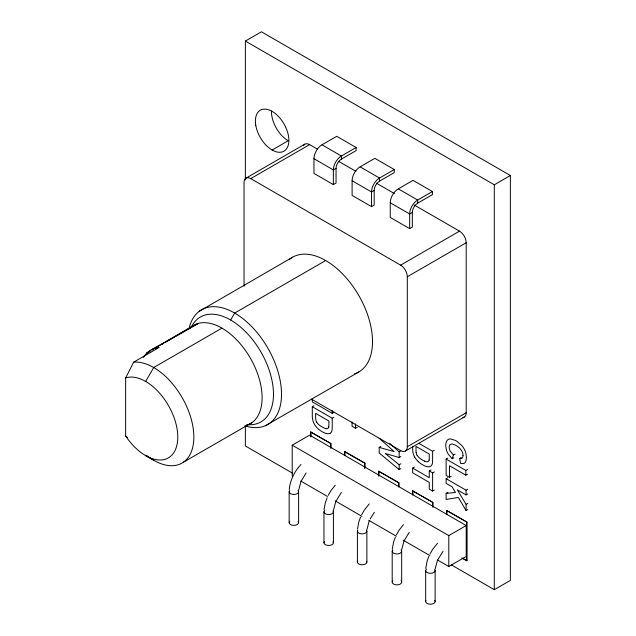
<?xml version="1.0" encoding="UTF-8"?>
<svg xmlns="http://www.w3.org/2000/svg" width="636" height="636" viewBox="0 0 636 636"><rect width="100%" height="100%" fill="white"/><g stroke="black" fill="none" stroke-linecap="round" stroke-linejoin="round"><path stroke-width="0.95" d="M289.237 489.625C290.103 480.22 294.532 471.316 300.987 464.487M298.682 490.149L300.963 481.452L306.115 472.953M324.034 509.714L325.354 502.639L327.103 497.75M333.479 510.239L335.76 501.542L341.349 492.495M357.496 529.033L358.815 521.949L360.564 517.068M366.94 529.557L369.222 520.852M392.293 549.122L393.612 542.039L395.354 537.158M401.737 549.647L404.019 540.95L409.163 532.451M425.754 568.433L427.074 561.357L428.815 556.476M435.191 568.966L437.481 560.26L443.061 551.221M328.701 426.82L328.844 425.46A38.717 22.355 60 0 0 328.884 424.403L328.892 421.008L315.639 413.352L315.639 416.834A21.06 12.156 60 0 0 315.742 419.355L315.806 419.641A5.446 3.148 60 0 0 316.641 422.129M429.077 459.876L429.221 458.508A38.717 22.355 60 0 0 429.26 457.459L429.268 454.064L416.008 446.408L416.008 449.891A21.06 12.156 60 0 0 416.119 452.411M461.307 457.459L459.629 458.429L460.623 463.437L463.58 463.517A8.236 4.754 60 0 0 464.288 463.191A10.732 6.193 60 0 0 465.91 461.084L466.45 457.562L465.918 453.373A11.734 6.773 60 0 0 464.336 449.286L463.684 448.142A11.981 6.917 60 0 0 462.157 445.963L457.133 441.432A25.233 14.572 60 0 0 455.336 440.366L450.375 438.888A12.179 7.028 60 0 0 448.825 439.198A12.919 7.457 60 0 0 447.839 439.762L447.553 439.993A11.702 6.758 60 0 0 446.138 442.362L445.764 444.803A17.236 9.953 60 0 0 445.78 446.297L446.369 449.883A10.311 5.955 60 0 0 447.148 452.021A9.842 5.684 60 0 0 448.499 454.486L452.196 458.715L453.436 454.994L455.106 454.025M126.119 436.391L125.634 435.962L125.634 377.975L133.663 362.154L159.095 347.471A56.779 32.786 60 0 0 143.41 357.416M328.224 495.341L330.895 490.706L335.204 485.212M361.677 514.659L364.356 510.024L369.238 503.895M370.12 518.92L374.365 512.362M396.474 534.749L399.154 530.114L403.463 524.62M429.936 554.067L432.607 549.432L437.496 543.303M145.668 381.441L153.697 367.536L221.948 328.128M230.653 320.011L234.668 313.055L325.672 260.514M151.71 350.197L153.395 349.196M155.081 348.202L192.112 326.236M199.267 311.29L292.552 257.238M245.369 180.004L245.369 41.07L261.436 31.8L510.366 175.52L510.366 580.414L494.307 589.683L451.385 564.903M272.136 150.024L288.203 140.747A23.659 13.658 60 0 1 271.485 111.077M245.997 178.144L304.882 144.141M244.033 286.248L244.033 182.476A9.461 5.462 60 0 1 250.727 178.613L309.613 144.611L317.324 149.062M321.991 144.809L336.714 136.303L356.12 147.512L356.12 150.605L341.397 159.103A7.568 4.373 -60 0 0 336.046 168.373L336.046 183.057L333.367 184.599L313.961 173.397L313.961 158.714A11.353 6.559 -60 0 1 321.991 144.809L341.397 156.011L356.12 147.512M336.046 168.373L333.367 169.915L313.961 158.714M360.135 166.831L374.858 158.324L394.264 169.534L394.264 172.626L379.541 181.125A7.568 4.373 -60 0 0 374.191 190.395L374.191 205.078L371.511 206.62L352.106 195.419L352.106 180.735A11.353 6.559 -60 0 1 360.135 166.831L379.541 178.032L394.264 169.534M374.191 190.395L371.511 191.937L352.106 180.735M398.279 188.852L413.002 180.346L432.408 191.555L432.408 194.648L417.685 203.146A7.568 4.373 -60 0 0 412.335 212.416L412.335 227.1L409.656 228.642L390.25 217.44L390.25 202.757A11.353 6.559 -60 0 1 398.279 188.852L417.685 200.054L432.408 191.555M161.918 344.386L163.611 343.408M166.147 341.945L174.622 337.048M176.323 336.07L198.353 323.358L152.29 349.236M412.335 212.416L409.656 213.958L390.25 202.757M245.369 41.07L494.307 184.79L510.366 175.52M250.727 178.613L400.616 265.148L459.51 231.154A9.461 5.462 60 0 1 466.196 242.745L466.196 412.74A9.461 5.462 60 0 1 462.857 417.494M311.537 399.17L400.616 450.598A9.461 5.462 60 0 0 407.31 446.734L407.31 276.74L466.196 242.745M183.534 462.141L251.792 422.733M326.3 433.529L325.513 433.291A25.209 14.556 60 0 1 321.768 431.462A19.032 10.987 60 0 1 317.817 428.553A12.704 7.33 60 0 1 314.271 424.021A10.295 5.947 60 0 1 312.753 419.832L312.451 418.369A22.864 13.197 60 0 1 312.3 415.459L312.292 406.698L313.961 405.736M312.292 398.971L312.292 401.833L332.238 413.352L333.916 412.39M312.292 406.698L332.238 418.218L333.916 417.256M310.686 436.018L310.821 431.979L330.895 443.57L330.895 448.523M292.218 476.102L292.218 445.192L309.613 435.143L466.196 525.551L466.196 556.46L448.801 566.501L437.616 560.046M352.066 421.938L352.066 426.231L355.54 428.235L357.209 427.273M310.686 432.059L330.895 443.57M344.68 455.646L344.815 451.608L364.889 463.199L364.889 468.152M400.831 468.621L399.162 469.591L379.207 452.999L379.207 447.394L380.877 446.432M344.68 451.679L364.889 463.199M407.31 446.734L466.196 412.74M399.162 469.591L399.162 464.741L385.225 453.46L399.162 457.507L399.162 451.846L400.831 450.876M405.355 451.067L464.24 417.073M399.162 457.507L400.831 456.537M378.674 475.275L378.802 471.228L398.883 482.819L398.883 486.786M399.162 464.741L400.831 463.771M418.901 443.356L432.615 451.274L434.293 450.304M434.293 490.086L432.615 491.056L429.268 489.124L429.268 482.398L412.669 472.81L412.669 468.088L414.338 467.118M378.674 471.308L398.883 482.819M451.147 476.348L449.469 477.318L446.122 475.386L446.122 459.073L447.8 458.103M412.669 468.088L429.268 477.676L429.268 470.95L430.946 469.98M452.196 458.715L453.865 457.745M429.268 470.95L432.615 472.882L434.293 471.912M412.669 494.895L412.796 490.857L432.877 502.448L432.877 507.401M467.746 509.619L466.077 510.581L458.341 497.408L446.122 499.491L446.122 493.385L455.448 492.471L452.164 486.882L446.122 483.4L446.122 478.677L447.8 477.708M446.122 459.073L465.83 470.449L467.5 469.479M449.469 477.318L449.469 465.727L465.83 475.172L467.5 474.202M446.122 493.385L447.8 492.423M412.669 490.936L432.877 502.448M446.122 478.677L466.077 490.189L467.746 489.227M466.077 510.581L466.077 504.348L457.34 489.871L466.077 494.911L467.746 493.949M446.663 514.524L446.79 510.485L466.872 522.077L466.872 560.706L461.712 557.891M466.077 504.348L467.746 503.386M446.663 510.557L466.872 522.077M292.218 445.192L448.801 535.599L466.196 525.551M265.339 425.738L358.799 371.973M325.823 428.632L324.312 428.115A26.696 15.415 60 0 1 319.956 425.556L318.946 424.776A9.627 5.557 60 0 1 318.588 424.458A9.604 5.541 60 0 1 317.69 423.552L316.656 422.121M379.207 447.394L394.121 451.584L379.207 438.228M424.689 461.172L426.2 461.688A6.074 3.506 60 0 0 429.236 460.011M338.734 161.425L355.866 171.315M376.425 183.184L394.407 193.567M414.108 204.943L459.51 231.154M462.682 558.297L466.872 560.706M292.584 473.224L245.369 445.963L245.369 426.12M300.82 481.07L327.492 496.462M335.236 500.937L361.908 516.337M368.785 520.312L396.315 536.204M403.2 540.179L429.872 555.578M145.668 455.622L153.697 460.257M127.598 437.671L126.612 436.821M453.436 454.994L450.24 451.186A6.098 3.522 60 0 1 449.223 447.569A8.093 4.675 60 0 1 449.247 446.718L449.382 445.908A6.233 3.601 60 0 1 450.28 444.397L452.339 443.968L455.312 445.081A26.163 15.105 60 0 1 456.656 445.844L459.613 448.054L461.76 450.837A6.432 3.713 60 0 1 462.825 453.746L462.952 454.724A8.642 4.993 60 0 1 462.976 455.376M389.781 443.443L399.162 451.846M417.033 455.177L418.067 456.6A9.604 5.541 60 0 0 418.965 457.515A9.627 5.557 60 0 0 419.323 457.833L420.332 458.628A26.696 15.415 60 0 0 424.681 461.148M416.135 452.419L416.183 452.689A5.446 3.148 60 0 0 417.017 455.185M494.307 184.79L494.307 589.683M466.737 522.148L466.737 560.785M466.077 490.189L466.077 494.911M465.83 470.449L465.83 475.172M448.801 535.599L448.801 566.501M446.79 510.485L446.79 514.445M435.127 570.564L435.127 601.465M432.742 502.527L432.742 506.487M432.615 451.274L432.615 459.772A30.608 17.673 60 0 1 432.504 462.515L432.321 463.596A8.546 4.937 60 0 1 432.17 464.153A9.564 5.525 60 0 1 430.405 466.363A12.513 7.227 60 0 1 426.669 466.546L425.882 466.347A25.209 14.556 60 0 1 422.145 464.518A19.032 10.987 60 0 1 418.194 461.609M432.615 472.882L432.615 491.056M425.667 570.564L425.667 601.465M417.685 203.146L417.685 200.054A11.353 6.559 -60 0 0 409.656 213.958L409.656 228.642M412.796 490.857L412.796 494.816M412.669 446.321L412.669 448.507A22.864 13.197 60 0 0 412.82 451.417L413.09 452.872A10.295 5.947 60 0 0 414.64 457.077M401.674 551.245L401.674 582.155M398.748 482.899L398.748 486.858M392.205 551.245L392.205 582.155M379.541 181.125L379.541 178.032A11.353 6.559 -60 0 0 371.511 191.937L371.511 206.62M378.802 471.228L378.802 476.181M366.877 531.155L366.877 562.065M364.754 463.27L364.754 468.223M357.408 531.155L357.408 562.065M355.54 423.942L355.54 428.235M344.815 451.608L344.815 455.567M341.397 159.103L341.397 156.011A11.353 6.559 -60 0 0 333.367 169.915L333.367 184.599M333.415 511.837L333.415 542.747M332.238 410.689L332.238 413.352M332.238 418.218L332.238 426.724A30.608 17.673 60 0 1 332.127 429.459L331.952 430.54A8.546 4.937 60 0 1 331.793 431.097A9.564 5.525 60 0 1 330.028 433.307M330.76 443.65L330.76 447.609M323.955 511.837L323.955 542.747M310.821 431.979L310.821 436.932M298.618 491.747L298.618 522.657M289.157 491.747L289.157 522.657M125.634 377.975A45.426 26.227 60 0 1 169.208 406.897A45.426 26.227 60 0 1 169.208 457.356A45.426 26.227 60 0 1 125.634 435.962M133.663 362.154A56.779 32.786 60 0 1 193.241 428.696A56.779 32.786 60 0 1 146.741 455.543M189.297 328.661A56.779 32.786 60 0 1 249.821 357.201A56.779 32.786 60 0 1 246.49 425.349M191.237 327.365A60.563 34.972 60 0 1 261.118 352.304A60.563 34.972 60 0 1 246.919 424.602M189.345 327.302A66.247 38.247 60 0 1 239.223 315.949A66.247 38.247 60 0 1 281.422 390.854A66.247 38.247 60 0 1 244.852 425.826M289.666 259.218A66.247 38.247 60 0 1 359.396 296.535A66.247 38.247 60 0 1 354.3 373.944M303.587 145.509A9.461 5.462 60 0 1 309.613 144.611M400.616 265.148A9.461 5.462 60 0 1 407.31 276.74M418.218 461.529A12.704 7.33 60 0 1 414.648 457.077M463.024 455.408A6.249 3.609 60 0 1 459.661 458.564M330.036 433.331A12.513 7.227 60 0 1 326.292 433.49M328.86 426.963A6.074 3.506 60 0 1 325.823 428.656M298.022 490.42A4.73 2.735 0 0 1 293.888 494.482A4.73 2.735 0 0 1 289.754 490.42M298.022 521.329A4.73 2.735 0 0 1 293.888 525.384A4.73 2.735 0 0 1 289.754 521.329M333.026 510.748A4.73 2.735 0 0 1 328.224 514.556A4.73 2.735 0 0 1 324.789 510.287M333.026 541.657A4.73 2.735 0 0 1 328.454 545.473A4.73 2.735 0 0 1 324.551 541.419M366.487 530.066A4.73 2.735 0 0 1 362.146 533.882A4.73 2.735 0 0 1 357.798 530.066M366.654 561.23A4.73 2.735 0 0 1 361.908 564.792A4.73 2.735 0 0 1 357.798 560.976M401.078 549.917A4.73 2.735 0 0 1 396.944 553.972A4.73 2.735 0 0 1 392.802 549.917M401.078 580.827A4.73 2.735 0 0 1 396.944 584.882A4.73 2.735 0 0 1 392.802 580.827M434.738 569.474A4.73 2.735 0 0 1 429.944 573.282A4.73 2.735 0 0 1 426.502 569.013M434.738 600.384A4.73 2.735 0 0 1 430.636 604.2A4.73 2.735 0 0 1 425.889 600.638M150.024 351.191L146.662 353.195L150.048 351.231M255.767 125.22A23.659 13.658 60 0 0 283.306 151.535A23.659 13.658 60 0 0 277.352 115.355A23.659 13.658 60 0 0 255.767 125.22"/></g></svg>
